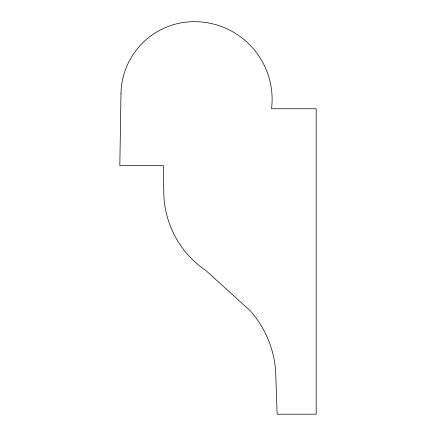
<?xml version="1.0" encoding="UTF-8"?>
<svg xmlns="http://www.w3.org/2000/svg" width="436" height="436" viewBox="0 0 436 436"><rect width="100%" height="100%" fill="white"/><g stroke="black" fill="none" stroke-linecap="round" stroke-linejoin="round"><path stroke-width="0.65" d="M120.99 93.702L119.818 165.604L163.467 165.604L163.767 192.265A95.751 95.751 0 0 0 205.743 270.424L250.166 310.688A102.242 102.242 0 0 1 275.628 370.475L277.132 414.2L316.182 414.2L316.182 108.755L271.552 108.755A77.69 77.69 0 0 0 190.107 21.8A73.204 73.204 0 0 0 120.99 93.702"/></g></svg>
